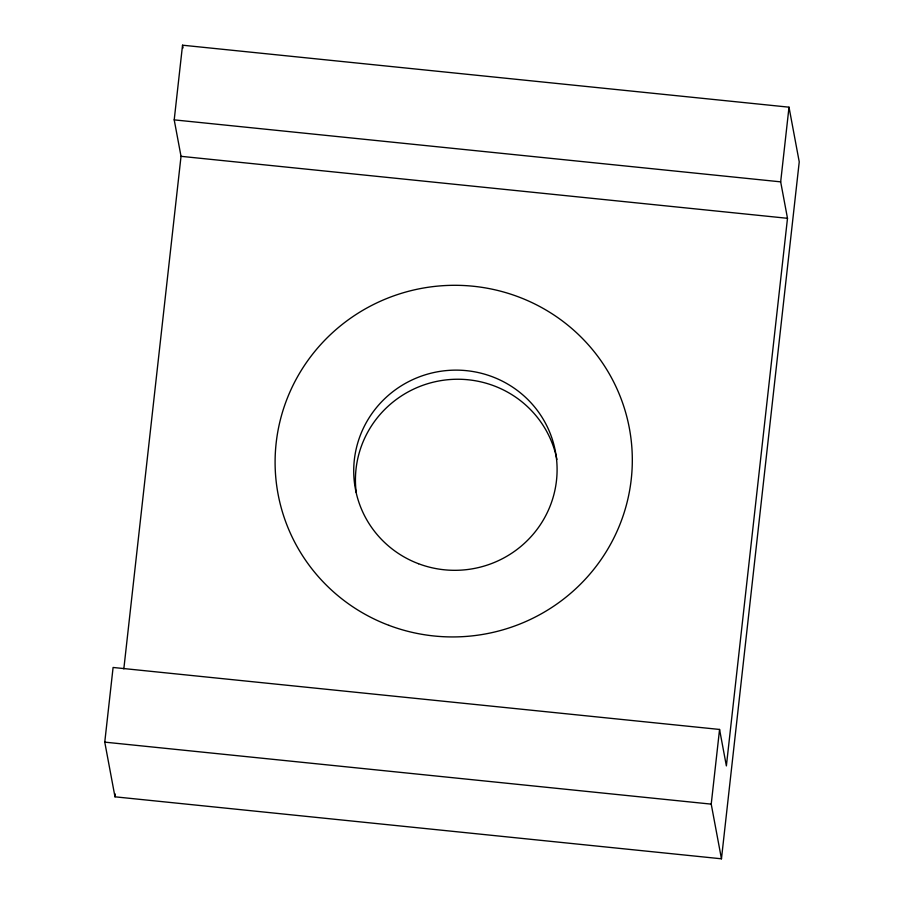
<?xml version="1.0" encoding="UTF-8"?>
<svg xmlns="http://www.w3.org/2000/svg" width="904" height="904" viewBox="0 0 904 904"><rect width="100%" height="100%" fill="white"/><g stroke="black" fill="none" stroke-linecap="round" stroke-linejoin="round"><path stroke-width="1.36" d="M789.011 107.18L799.238 161.861L721.46 858.8L114.989 796.819L104.762 742.139L113.09 667.468L719.561 729.449L726.375 765.903L787.497 218.305L780.672 181.851L789.011 107.18L182.54 45.2L174.212 119.87L181.026 156.324L123.825 668.904M114.989 796.819L115.305 794.017M721.46 858.8L711.222 804.131L719.561 729.449M174.212 119.87L780.672 181.851M181.026 156.324L787.497 218.305M104.762 742.139L711.222 804.131M182.54 45.2L183.06 47.935M356.221 492.42A101.745 100.039 -10.6 0 1 440.994 380.607A101.745 100.039 -10.6 0 1 556.909 459.503M418.518 563.723A101.745 100.039 -10.6 0 0 555.915 454.429A101.745 100.039 -10.6 0 0 391.794 392.517A101.745 100.039 -10.6 0 0 418.518 563.723M388.901 625.342A178.709 175.715 -10.6 0 0 630.246 433.378A178.709 175.715 -10.6 0 0 341.972 324.626A178.709 175.715 -10.6 0 0 388.901 625.342"/></g></svg>
